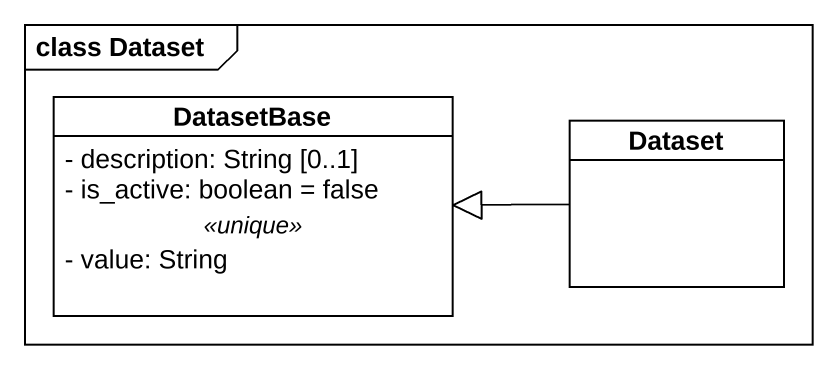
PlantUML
@startuml
mainframe class Dataset
hide circle
hide empty members
skinparam classAttributeIconSize 0
class DatasetBase {
  - description: String [0..1]
  - is_active: boolean = false
  .. <<unique>> ..
  - value: String
}
class Dataset
Dataset -left-|> DatasetBase
@enduml
